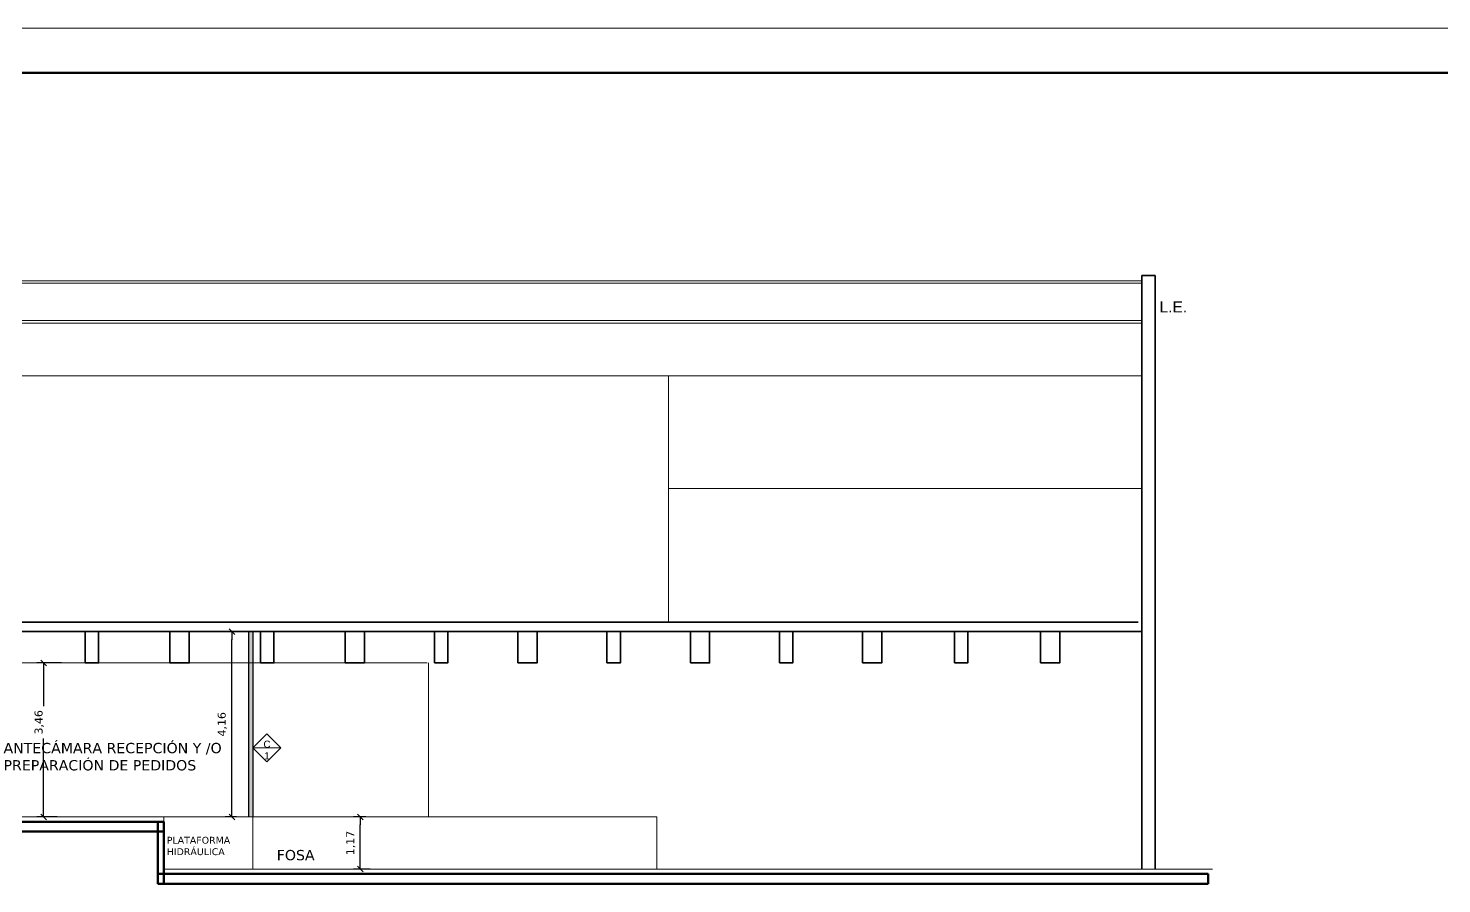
# Model space of a CAD drawing. Header units: metres. Extents: x -163 to 91, y -12 to 67.
# Drawn here: x -129.13 to -97.44, y 47.63 to 66.82 of the extents above; entities that cross this region are included whole.
import ezdxf

# ---------------------------------------------------------------- set-up
doc = ezdxf.new("R2010")
doc.units = ezdxf.units.M
doc.header["$LTSCALE"] = 0.508
doc.header["$PDMODE"] = 1
doc.header["$PDSIZE"] = -2
doc.layers.get('0').update_dxf_attribs({"lineweight": 18})
for name, color, linetype, lineweight in [('columnas HA', 7, 'Continuous', 35), ('Dimension', 7, 'Continuous', 5), ('Muros', 7, 'Continuous', 35), ('None', 7, 'Continuous', 5), ('panel nuevo', 7, 'Continuous', 30), ('ROTUL1', 7, 'Continuous', 20), ('TEXTO', 7, 'Continuous', 18), ('TEXTOTERMINACIONES', 7, 'Continuous', 20), ('Zócalo', 7, 'Continuous', 9)]:
    doc.layers.add(name, color=color, linetype=linetype, lineweight=lineweight)
doc.styles.add('Arial', font='arial.ttf')
doc.styles.add('HoratioDBol', font='')
doc.styles.add('Verdana', font='verdana.ttf')
doc.styles.get('HoratioDBol').set_extended_font_data('HoratioDBol')
doc.dimstyles.new('personal', dxfattribs={"dimtxt": 0.214974, "dimasz": 0.179989, "dimexe": 0.15, "dimexo": 0.159, "dimgap": 0.001, "dimtad": 1, "dimzin": 3, "dimtxsty": 'HoratioDBol', "dimblk": 'VW_SLASH', "dimcen": 0, "dimdle": 0.001, "dimazin": 0, "dimtfac": 0.8, "dimtix": 1, "dimtmove": 0, "dimatfit": 0, "dimldrblk": 'VW_CONCAVEFILLED', "dimfxl": 0, "dimfrac": 2, "dimtolj": 1, "dimtzin": 3, "dimarcsym": 0})

# ---------------------------------------------------------------- blocks, each defined once
blk = doc.blocks.new('VW_SLASH')
at = {"color": 0, "linetype": 'ByBlock', "lineweight": -2}
blk.add_line((0, 0), (-1, 0), dxfattribs=at)
at = {"layer": 'Zócalo', "color": 0}
blk.add_lwpolyline([(0.35, 0.35), (-0.35, -0.35)], dxfattribs=at)
blk = doc.blocks.new('*D328')
at = {"layer": 'Defpoints', "color": 0, "lineweight": 0, "transparency": 16777216}
for p in [(-121.688, 49.131), (-121.408, 49.131), (-121.308, 47.961)]:
    blk.add_point(p, dxfattribs=at)
at = {"layer": 'Dimension', "color": 0, "lineweight": -2, "transparency": 16777216}
for p, q in [((-121.567, 49.131), (-121.838, 49.131)), ((-121.688, 48.141), (-121.688, 48.952)), ((-121.467, 47.961), (-121.838, 47.961))]:
    blk.add_line(p, q, dxfattribs=at)
at = {"layer": 'Dimension', "color": 0, "lineweight": -2, "transparency": 16777216, "xscale": 0.179989013671875, "yscale": 0.179989013671875, "zscale": 0.179989013671875}
for p, rotation in [((-121.688, 49.131), 90), ((-121.688, 47.961), 270)]:
    blk.add_blockref('VW_SLASH', p, dxfattribs=dict(at, rotation=rotation))
at = {"layer": 'Dimension', "color": 0, "transparency": 16777216, "insert": (-121.9, 48.546), "char_height": 0.1794, "attachment_point": 5, "rotation": 90, "style": 'Verdana'}
blk.add_mtext('\\A1;1,17', dxfattribs=at)
blk = doc.blocks.new('VW_CONCAVEFILLED')
at = {"linetype": 'ByBlock', "lineweight": 0}
blk.add_hatch(color=0, dxfattribs=at).paths.add_polyline_path([(-1.11, 0.3), (-1.08, 0.28), (-1.05, 0.26), (-1.01, 0.25), (-0.98, 0.23), (-0.95, 0.22), (-0.91, 0.2), (-0.88, 0.19), (-0.85, 0.17), (-0.81, 0.16), (-0.78, 0.15), (-0.75, 0.13), (-0.71, 0.12), (-0.68, 0.11), (-0.64, 0.1), (-0.61, 0.09), (-0.57, 0.08), (-0.54, 0.07), (-0.5, 0.06), (-0.47, 0.06), (-0.43, 0.05), (-0.4, 0.04), (-0.36, 0.04), (-0.33, 0.03), (-0.29, 0.02), (-0.26, 0.02), (-0.22, 0.01), (-0.18, 0.01), (-0.15, 0.01), (-0.11, 0.01), (-0.07, 0), (-0.04, 0), (0, 0), (-0.04, 0), (-0.07, 0), (-0.11, -0.01), (-0.15, -0.01), (-0.18, -0.01), (-0.22, -0.01), (-0.26, -0.02), (-0.29, -0.02), (-0.33, -0.03), (-0.36, -0.04), (-0.4, -0.04), (-0.43, -0.05), (-0.47, -0.06), (-0.5, -0.06), (-0.54, -0.07), (-0.57, -0.08), (-0.61, -0.09), (-0.64, -0.1), (-0.68, -0.11), (-0.71, -0.12), (-0.75, -0.13), (-0.78, -0.15), (-0.81, -0.16), (-0.85, -0.17), (-0.88, -0.19), (-0.91, -0.2), (-0.95, -0.22), (-0.98, -0.23), (-1.01, -0.25), (-1.05, -0.26), (-1.08, -0.28), (-1.11, -0.3), (-1.1, -0.28), (-1.08, -0.27), (-1.07, -0.25), (-1.06, -0.23), (-1.05, -0.22), (-1.04, -0.2), (-1.03, -0.18), (-1.02, -0.16), (-1.02, -0.14), (-1.01, -0.12), (-1.01, -0.1), (-1, -0.08), (-1, -0.06), (-1, -0.04), (-0.99, -0.02), (-0.99, 0), (-0.99, 0.02), (-1, 0.04), (-1, 0.06), (-1, 0.08), (-1.01, 0.1), (-1.01, 0.12), (-1.02, 0.14), (-1.02, 0.16), (-1.03, 0.18), (-1.04, 0.2), (-1.05, 0.22), (-1.06, 0.23), (-1.07, 0.25), (-1.08, 0.27), (-1.1, 0.28)])
at = {"layer": 'Zócalo', "color": 0}
blk.add_lwpolyline([(-1.11, 0.3), (-1.08, 0.28), (-1.05, 0.26), (-1.01, 0.25), (-0.98, 0.23), (-0.95, 0.22), (-0.91, 0.2), (-0.88, 0.19), (-0.85, 0.17), (-0.81, 0.16), (-0.78, 0.15), (-0.75, 0.13), (-0.71, 0.12), (-0.68, 0.11), (-0.64, 0.1), (-0.61, 0.09), (-0.57, 0.08), (-0.54, 0.07), (-0.5, 0.06), (-0.47, 0.06), (-0.43, 0.05), (-0.4, 0.04), (-0.36, 0.04), (-0.33, 0.03), (-0.29, 0.02), (-0.26, 0.02), (-0.22, 0.01), (-0.18, 0.01), (-0.15, 0.01), (-0.11, 0.01), (-0.07, 0), (-0.04, 0), (0, 0), (-0.04, 0), (-0.07, 0), (-0.11, -0.01), (-0.15, -0.01), (-0.18, -0.01), (-0.22, -0.01), (-0.26, -0.02), (-0.29, -0.02), (-0.33, -0.03), (-0.36, -0.04), (-0.4, -0.04), (-0.43, -0.05), (-0.47, -0.06), (-0.5, -0.06), (-0.54, -0.07), (-0.57, -0.08), (-0.61, -0.09), (-0.64, -0.1), (-0.68, -0.11), (-0.71, -0.12), (-0.75, -0.13), (-0.78, -0.15), (-0.81, -0.16), (-0.85, -0.17), (-0.88, -0.19), (-0.91, -0.2), (-0.95, -0.22), (-0.98, -0.23), (-1.01, -0.25), (-1.05, -0.26), (-1.08, -0.28), (-1.11, -0.3), (-1.1, -0.28), (-1.08, -0.27), (-1.07, -0.25), (-1.06, -0.23), (-1.05, -0.22), (-1.04, -0.2), (-1.03, -0.18), (-1.02, -0.16), (-1.02, -0.14), (-1.01, -0.12), (-1.01, -0.1), (-1, -0.08), (-1, -0.06), (-1, -0.04), (-0.99, -0.02), (-0.99, 0), (-0.99, 0.02), (-1, 0.04), (-1, 0.06), (-1, 0.08), (-1.01, 0.1), (-1.01, 0.12), (-1.02, 0.14), (-1.02, 0.16), (-1.03, 0.18), (-1.04, 0.2), (-1.05, 0.22), (-1.06, 0.23), (-1.07, 0.25), (-1.08, 0.27), (-1.1, 0.28)], close=True, dxfattribs=at)
blk = doc.blocks.new('*D331')
at = {"layer": 'Defpoints', "color": 0, "lineweight": 0, "transparency": 16777216}
for p in [(-124.568, 53.286), (-124.328, 53.286), (-124.308, 49.131)]:
    blk.add_point(p, dxfattribs=at)
at = {"layer": 'Dimension', "color": 0, "lineweight": -2, "transparency": 16777216}
for p, q in [((-124.487, 53.286), (-124.718, 53.286)), ((-124.568, 49.311), (-124.568, 53.107)), ((-124.467, 49.131), (-124.718, 49.131))]:
    blk.add_line(p, q, dxfattribs=at)
at = {"layer": 'Dimension', "color": 0, "lineweight": -2, "transparency": 16777216, "xscale": 0.179989013671875, "yscale": 0.179989013671875, "zscale": 0.179989013671875}
for p, rotation in [((-124.568, 53.286), 90), ((-124.568, 49.131), 270)]:
    blk.add_blockref('VW_SLASH', p, dxfattribs=dict(at, rotation=rotation))
at = {"layer": 'Dimension', "color": 0, "transparency": 16777216, "insert": (-124.782, 51.209), "char_height": 0.1794, "attachment_point": 5, "rotation": 90, "style": 'Verdana'}
blk.add_mtext('\\A1;4,16', dxfattribs=at)
blk = doc.blocks.new('*D335')
at = {"layer": 'Defpoints', "color": 0, "lineweight": 0, "transparency": 16777216}
for p in [(-128.788, 52.586), (-128.228, 52.586), (-128.328, 49.131)]:
    blk.add_point(p, dxfattribs=at)
at = {"layer": 'Dimension', "color": 0, "lineweight": -2, "transparency": 16777216}
for p, q in [((-128.387, 52.586), (-128.938, 52.586)), ((-128.788, 52.407), (-128.788, 51.617)), ((-128.788, 49.311), (-128.788, 50.89)), ((-128.487, 49.131), (-128.938, 49.131))]:
    blk.add_line(p, q, dxfattribs=at)
at = {"layer": 'Dimension', "color": 0, "lineweight": -2, "transparency": 16777216, "xscale": 0.179989013671875, "yscale": 0.179989013671875, "zscale": 0.179989013671875}
for p, rotation in [((-128.788, 52.586), 90), ((-128.788, 49.131), 270)]:
    blk.add_blockref('VW_SLASH', p, dxfattribs=dict(at, rotation=rotation))
at = {"layer": 'Dimension', "color": 0, "transparency": 16777216, "insert": (-128.888, 51.253), "char_height": 0.1794, "attachment_point": 5, "rotation": 90, "style": 'Verdana'}
blk.add_mtext('\\A1;3,46', dxfattribs=at)

msp = doc.modelspace()

# ---------------------------------------------------------------- hatches: boundary and pattern name
at = {"layer": 'panel nuevo', "linetype": 'Continuous', "lineweight": 9}
h = msp.add_hatch(dxfattribs=at)
h.set_pattern_fill('HONEY', style=0, pattern_type=2)
h.set_pattern_definition([(0, (-144.285226, 12.763046), (0.050229492, 0.029000004), [0.03348633, -0.066972656]), (120, (-144.285226, 12.763046), (-0.050229486, 0.029000014), [0.03348633, -0.066972656]), (60, (-144.25174, 12.821046), (6e-09, 0.058000018), [0.03348633, -0.066972656])])
h.paths.add_polyline_path([(-124.195, 53.286), (-124.095, 53.286), (-124.095, 49.131), (-124.195, 49.131)])

# ---------------------------------------------------------------- linework, layer by layer
at = {"layer": 'columnas HA'}
for p, q in [((-154.727, 53.496), (-104.247, 53.496)), ((-154.727, 53.286), (-104.165, 53.286))]:
    msp.add_line(p, q, dxfattribs=at)
for points in [[(-127.856, 52.586), (-127.556, 52.586), (-127.556, 53.286), (-127.856, 53.286)], [(-125.957, 52.586), (-125.525, 52.586), (-125.525, 53.286), (-125.957, 53.286)], [(-123.926, 52.586), (-123.626, 52.586), (-123.626, 53.286), (-123.926, 53.286)], [(-122.027, 52.586), (-121.595, 52.586), (-121.595, 53.286), (-122.027, 53.286)], [(-120.026, 52.586), (-119.726, 52.586), (-119.726, 53.286), (-120.026, 53.286)], [(-118.157, 52.586), (-117.725, 52.586), (-117.725, 53.286), (-118.157, 53.286)], [(-116.156, 52.586), (-115.856, 52.586), (-115.856, 53.286), (-116.156, 53.286)], [(-114.287, 52.586), (-113.855, 52.586), (-113.855, 53.286), (-114.287, 53.286)], [(-112.291, 52.586), (-111.991, 52.586), (-111.991, 53.286), (-112.291, 53.286)], [(-110.427, 52.586), (-109.995, 52.586), (-109.995, 53.286), (-110.427, 53.286)], [(-108.367, 52.586), (-108.067, 52.586), (-108.067, 53.286), (-108.367, 53.286)], [(-106.437, 52.586), (-106.005, 52.586), (-106.005, 53.286), (-106.437, 53.286)]]:
    msp.add_lwpolyline(points, close=True, dxfattribs=at)
at = {"layer": 'Muros'}
for p, q in [((-104.165, 61.273), (-104.165, 47.961)), ((-104.165, 61.273), (-103.865, 61.273)), ((-103.865, 61.273), (-103.865, 47.961))]:
    msp.add_line(p, q, dxfattribs=at)
at = {"layer": 'None', "linetype": 'Continuous', "lineweight": 50}
msp.add_line((-60.573, 65.82), (-158.688, 65.82), dxfattribs=at)
msp.add_line((-60.573, 65.82), (-158.688, 65.82), dxfattribs=at)
at = {"layer": 'None', "linetype": 'Continuous', "lineweight": 5}
for p, q in [((-104.165, 61.156), (-154.727, 61.156)), ((-104.165, 61.103), (-154.717, 61.103)), ((-154.727, 60.267), (-104.165, 60.267)), ((-154.707, 60.203), (-104.165, 60.203)), ((-104.165, 59.026), (-154.727, 59.026)), ((-114.778, 53.496), (-114.778, 59.026)), ((-114.778, 56.496), (-104.165, 56.496)), ((-129.455, 52.586), (-120.188, 52.586)), ((-120.157, 52.586), (-120.157, 49.131)), ((-126.097, 49.131), (-145.897, 49.131)), ((-124.095, 49.131), (-124.095, 47.961)), ((-115.035, 49.131), (-115.035, 47.961)), ((-102.578, 47.961), (-126.097, 47.961))]:
    msp.add_line(p, q, dxfattribs=at)
at = {"layer": 'None', "lineweight": 50}
for p, q in [((-126.097, 49.024), (-129.887, 49.024)), ((-126.228, 49.024), (-126.097, 49.024)), ((-126.228, 47.632), (-126.228, 49.024)), ((-126.097, 49.024), (-126.097, 47.632)), ((-129.887, 48.802), (-126.097, 48.802)), ((-102.678, 47.854), (-126.228, 47.854)), ((-126.228, 47.632), (-102.678, 47.632)), ((-126.097, 47.632), (-126.228, 47.632)), ((-102.678, 47.632), (-102.678, 47.854))]:
    msp.add_line(p, q, dxfattribs=at)
at = {"layer": 'None', "linetype": 'Continuous', "lineweight": 5}
msp.add_lwpolyline([(-115.035, 49.131), (-126.097, 49.131), (-126.097, 47.961), (-115.035, 47.961)], dxfattribs=at)
at = {"layer": 'panel nuevo'}
for p, q in [((-124.195, 53.286), (-124.195, 49.131)), ((-124.095, 53.286), (-124.095, 49.131))]:
    msp.add_line(p, q, dxfattribs=at)
at = {"layer": 'ROTUL1', "linetype": 'Continuous', "lineweight": 9}
msp.add_line((-59.513, 66.82), (-159.628, 66.82), dxfattribs=at)
at = {"layer": 'TEXTOTERMINACIONES'}
msp.add_line((-124.095, 50.682), (-123.471, 50.682), dxfattribs=at)
at = {"layer": 'TEXTOTERMINACIONES', "flags": 128}
msp.add_lwpolyline([(-123.471, 50.682), (-123.783, 50.994), (-124.095, 50.682), (-123.783, 50.37)], close=True, dxfattribs=at)

# ---------------------------------------------------------------- texts
at = {"insert": (-103.768, 60.695), "char_height": 0.25, "attachment_point": 1, "line_spacing_factor": 0.96736, "style": 'Arial'}
msp.add_mtext('L.E.', dxfattribs=at)
at = {"layer": 'None', "attachment_point": 1, "line_spacing_factor": 1.003239, "style": 'Verdana'}
for s, insert, char_height in [('PLATAFORMA \\PHIDRÁULICA', (-126.028, 48.685), 0.15379), ('FOSA', (-123.561, 48.39), 0.2307)]:
    msp.add_mtext(s, dxfattribs=dict(at, insert=insert, char_height=char_height))
at = {"layer": 'TEXTO', "insert": (-129.688, 50.791), "char_height": 0.23068, "attachment_point": 1, "line_spacing_factor": 1.003239, "style": 'Verdana'}
msp.add_mtext('ANTECÁMARA RECEPCIÓN Y /O\\PPREPARACIÓN DE PEDIDOS', dxfattribs=at)
at = {"layer": 'TEXTOTERMINACIONES', "char_height": 0.158, "attachment_point": 8, "line_spacing_factor": 0.96736, "style": 'Arial'}
for s, insert in [('C', (-123.78, 50.681)), ('1', (-123.78, 50.424))]:
    msp.add_mtext(s, dxfattribs=dict(at, insert=insert))

# ---------------------------------------------------------------- dimensions: what is measured, and where the dimension line sits
at = {"layer": 'Dimension'}
for base, p1, p2, picture, middle in [((-124.568014467, 53.286494281), (-124.308014467, 49.131494281), (-124.328014467, 53.286494281), '*D331', (-124.781703728, 51.208994281)), ((-121.688, 49.131), (-121.308, 47.961), (-121.408, 49.131), '*D328', (-121.9, 48.546))]:
    dim = msp.add_linear_dim(base=base, p1=p1, p2=p2, angle=270, dimstyle='personal', override={"dimtxt": 0.179421, "dimgap": 0.1, "dimpost": '<>', "dimtxsty": 'Verdana', "dimtmove": 2}, dxfattribs=at)
    dim.commit()
    dim.dimension.update_dxf_attribs({"geometry": picture, "text_midpoint": middle})
dim = msp.add_linear_dim(base=(-128.788014467, 52.586494281), p1=(-128.328014467, 49.131494281), p2=(-128.228014467, 52.586494281), angle=270, dimstyle='personal', override={"dimtxt": 0.179421, "dimgap": 0.1, "dimpost": '<>', "dimtxsty": 'Verdana', "dimtmove": 2}, dxfattribs=at)
dim.commit()
dim.dimension.update_dxf_attribs({"geometry": '*D335', "text_midpoint": (-128.888014467, 51.253133558), "dimtype": 160})

doc.saveas('drawing.dxf')
